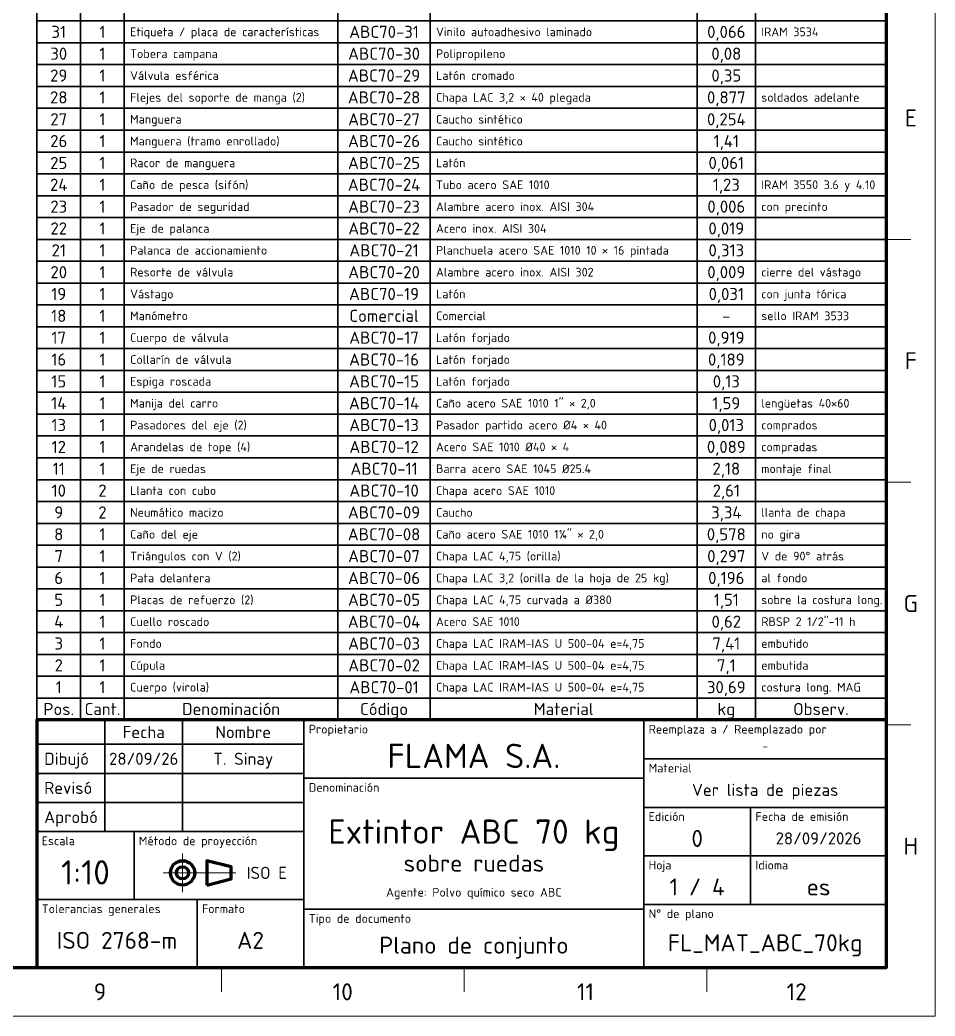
# Model space of a CAD drawing. Header units: millimetres. Extents: x 0 to 2382, y 0 to 420.
# Drawn here: x 405.5 to 594, y 0 to 205.2 of the extents above; entities that cross this region are included whole.
import ezdxf
from ezdxf.enums import TextEntityAlignment as Align

# ---------------------------------------------------------------- set-up
doc = ezdxf.new("R2010")
doc.units = ezdxf.units.MM
doc.linetypes.add('IRAM-F-TRAZO-PUNTO', pattern=[20, 15, -2, 1, -2])
for name, color, linetype, lineweight in [('01-VISIBLE', 7, 'CONTINUOUS', 70), ('03-EJE', 1, 'IRAM-F-TRAZO-PUNTO', 18), ('06-TEXTO', 7, 'CONTINUOUS', 25), ('07-RECUADRO', 7, 'CONTINUOUS', 70), ('08-FINA', 5, 'CONTINUOUS', 18), ('10-ROTULO', 7, 'CONTINUOUS', 35), ('11-TEXTO-ROTULO', 7, 'CONTINUOUS', 25)]:
    doc.layers.add(name, color=color, linetype=linetype, lineweight=lineweight)
doc.styles.add('ISO3098', font='isocpeur.ttf')

msp = doc.modelspace()

# ---------------------------------------------------------------- linework, layer by layer
at = {"layer": '01-VISIBLE'}
msp.add_lwpolyline([(444, 27), (449, 28.25), (449, 30.75), (444, 32)], close=True, dxfattribs=at)
for radius in [2.5, 1.25]:
    msp.add_circle((439, 29.5), radius, dxfattribs=at)
at = {"layer": '03-EJE'}
for p, q in [((439, 25.5), (439, 33.5)), ((435, 29.5), (450.5, 29.5))]:
    msp.add_line(p, q, dxfattribs=at)
at = {"layer": '07-RECUADRO'}
for points in [[(25, 10), (584, 10), (584, 410), (25, 410)], [(409, 10), (584, 10), (584, 61), (409, 61)]]:
    msp.add_lwpolyline(points, close=True, dxfattribs=at)
at = {"layer": '08-FINA'}
for p, q in [((584, 160), (589, 160)), ((584, 110), (589, 110)), ((584, 60), (589, 60)), ((447, 10), (447, 5)), ((497, 10), (497, 5)), ((547, 10), (547, 5))]:
    msp.add_line(p, q, dxfattribs=at)
msp.add_lwpolyline([(0, 0), (594, 0), (594, 420), (0, 420)], close=True, dxfattribs=at)
at = {"layer": '10-ROTULO'}
for p, q in [((418, 61), (418, 236.5)), ((427, 61), (427, 236.5)), ((471, 61), (471, 236.5)), ((490, 61), (490, 236.5)), ((545, 61), (545, 236.5)), ((557, 61), (557, 236.5)), ((409, 205), (584, 205)), ((409, 200.5), (584, 200.5)), ((409, 196), (584, 196)), ((409, 191.5), (584, 191.5)), ((409, 187), (584, 187)), ((409, 182.5), (584, 182.5)), ((409, 178), (584, 178)), ((409, 173.5), (584, 173.5)), ((409, 169), (584, 169)), ((409, 164.5), (584, 164.5)), ((409, 160), (584, 160)), ((409, 155.5), (584, 155.5)), ((409, 151), (584, 151)), ((409, 146.5), (584, 146.5)), ((409, 142), (584, 142)), ((409, 137.5), (584, 137.5)), ((409, 133), (584, 133)), ((409, 128.5), (584, 128.5)), ((409, 124), (584, 124)), ((409, 119.5), (584, 119.5)), ((409, 115), (584, 115)), ((409, 110.5), (584, 110.5)), ((409, 106), (584, 106)), ((409, 101.5), (584, 101.5)), ((409, 97), (584, 97)), ((409, 92.5), (584, 92.5)), ((409, 88), (584, 88)), ((409, 83.5), (584, 83.5)), ((409, 79), (584, 79)), ((409, 74.5), (584, 74.5)), ((409, 70), (584, 70)), ((409, 65.5), (584, 65.5))]:
    msp.add_line(p, q, dxfattribs=at)
for points in [[(409, 61), (584, 61), (584, 236.5), (409, 236.5)], [(409, 56), (423, 56), (423, 61), (409, 61)], [(423, 56), (439, 56), (439, 61), (423, 61)], [(439, 56), (464, 56), (464, 61), (439, 61)], [(464, 49), (534, 49), (534, 61), (464, 61)], [(534, 53), (584, 53), (584, 61), (534, 61)], [(409, 50), (423, 50), (423, 56), (409, 56)], [(423, 50), (439, 50), (439, 56), (423, 56)], [(439, 50), (464, 50), (464, 56), (439, 56)], [(534, 43), (584, 43), (584, 53), (534, 53)], [(409, 44), (423, 44), (423, 50), (409, 50)], [(423, 44), (439, 44), (439, 50), (423, 50)], [(439, 44), (464, 44), (464, 50), (439, 50)], [(464, 22), (534, 22), (534, 49), (464, 49)], [(409, 38), (423, 38), (423, 44), (409, 44)], [(423, 38), (439, 38), (439, 44), (423, 44)], [(439, 38), (464, 38), (464, 44), (439, 44)], [(534, 33), (556, 33), (556, 43), (534, 43)], [(556, 33), (584, 33), (584, 43), (556, 43)], [(409, 24), (429, 24), (429, 38), (409, 38)], [(429, 24), (464, 24), (464, 38), (429, 38)], [(534, 23), (556, 23), (556, 33), (534, 33)], [(556, 23), (584, 23), (584, 33), (556, 33)], [(409, 10), (442, 10), (442, 24), (409, 24)], [(442, 10), (464, 10), (464, 24), (442, 24)], [(534, 10), (584, 10), (584, 23), (534, 23)], [(464, 10), (534, 10), (534, 22), (464, 22)]]:
    msp.add_lwpolyline(points, close=True, dxfattribs=at)

# ---------------------------------------------------------------- texts
at = {"layer": '06-TEXTO', "style": 'ISO3098'}
for s, p in [('E', (589, 185)), ('F', (589, 135)), ('G', (589, 85)), ('H', (589, 35)), ('9', (422, 5)), ('10', (472, 5)), ('11', (522, 5)), ('12', (565.5, 5))]:
    msp.add_text(s, height=3.5, dxfattribs=at).set_placement(p, align=Align.MIDDLE_CENTER)
at = {"layer": '11-TEXTO-ROTULO', "style": 'ISO3098'}
for s, height, p in [('31', 2.5, (413.5, 202.75)), ('1', 2.5, (422.5, 202.75)), ('ABC70-31', 2.5, (480.5, 202.75)), ('0,066', 2.5, (551, 202.75)), ('30', 2.5, (413.5, 198.25)), ('1', 2.5, (422.5, 198.25)), ('ABC70-30', 2.5, (480.5, 198.25)), ('0,08', 2.5, (551, 198.25)), ('29', 2.5, (413.5, 193.75)), ('1', 2.5, (422.5, 193.75)), ('ABC70-29', 2.5, (480.5, 193.75)), ('0,35', 2.5, (551, 193.75)), ('28', 2.5, (413.5, 189.25)), ('1', 2.5, (422.5, 189.25)), ('ABC70-28', 2.5, (480.5, 189.25)), ('0,877', 2.5, (551, 189.25)), ('27', 2.5, (413.5, 184.75)), ('1', 2.5, (422.5, 184.75)), ('ABC70-27', 2.5, (480.5, 184.75)), ('0,254', 2.5, (551, 184.75)), ('26', 2.5, (413.5, 180.25)), ('1', 2.5, (422.5, 180.25)), ('ABC70-26', 2.5, (480.5, 180.25)), ('1,41', 2.5, (551, 180.25)), ('25', 2.5, (413.5, 175.75)), ('1', 2.5, (422.5, 175.75)), ('ABC70-25', 2.5, (480.5, 175.75)), ('0,061', 2.5, (551, 175.75)), ('24', 2.5, (413.5, 171.25)), ('1', 2.5, (422.5, 171.25)), ('ABC70-24', 2.5, (480.5, 171.25)), ('1,23', 2.5, (551, 171.25)), ('23', 2.5, (413.5, 166.75)), ('1', 2.5, (422.5, 166.75)), ('ABC70-23', 2.5, (480.5, 166.75)), ('0,006', 2.5, (551, 166.75)), ('22', 2.5, (413.5, 162.25)), ('1', 2.5, (422.5, 162.25)), ('ABC70-22', 2.5, (480.5, 162.25)), ('0,019', 2.5, (551, 162.25)), ('21', 2.5, (413.5, 157.75)), ('1', 2.5, (422.5, 157.75)), ('ABC70-21', 2.5, (480.5, 157.75)), ('0,313', 2.5, (551, 157.75)), ('20', 2.5, (413.5, 153.25)), ('1', 2.5, (422.5, 153.25)), ('ABC70-20', 2.5, (480.5, 153.25)), ('0,009', 2.5, (551, 153.25)), ('19', 2.5, (413.5, 148.75)), ('1', 2.5, (422.5, 148.75)), ('ABC70-19', 2.5, (480.5, 148.75)), ('0,031', 2.5, (551, 148.75)), ('18', 2.5, (413.5, 144.25)), ('1', 2.5, (422.5, 144.25)), ('Comercial', 2.5, (480.5, 144.25)), ('-', 2.5, (551, 144.25)), ('17', 2.5, (413.5, 139.75)), ('1', 2.5, (422.5, 139.75)), ('ABC70-17', 2.5, (480.5, 139.75)), ('0,919', 2.5, (551, 139.75)), ('16', 2.5, (413.5, 135.25)), ('1', 2.5, (422.5, 135.25)), ('ABC70-16', 2.5, (480.5, 135.25)), ('0,189', 2.5, (551, 135.25)), ('15', 2.5, (413.5, 130.75)), ('1', 2.5, (422.5, 130.75)), ('ABC70-15', 2.5, (480.5, 130.75)), ('0,13', 2.5, (551, 130.75)), ('14', 2.5, (413.5, 126.25)), ('1', 2.5, (422.5, 126.25)), ('ABC70-14', 2.5, (480.5, 126.25)), ('1,59', 2.5, (551, 126.25)), ('13', 2.5, (413.5, 121.75)), ('1', 2.5, (422.5, 121.75)), ('ABC70-13', 2.5, (480.5, 121.75)), ('0,013', 2.5, (551, 121.75)), ('12', 2.5, (413.5, 117.25)), ('1', 2.5, (422.5, 117.25)), ('ABC70-12', 2.5, (480.5, 117.25)), ('0,089', 2.5, (551, 117.25)), ('11', 2.5, (413.5, 112.75)), ('1', 2.5, (422.5, 112.75)), ('ABC70-11', 2.5, (480.5, 112.75)), ('2,18', 2.5, (551, 112.75)), ('10', 2.5, (413.5, 108.25)), ('2', 2.5, (422.5, 108.25)), ('ABC70-10', 2.5, (480.5, 108.25)), ('2,61', 2.5, (551, 108.25)), ('9', 2.5, (413.5, 103.75)), ('2', 2.5, (422.5, 103.75)), ('ABC70-09', 2.5, (480.5, 103.75)), ('3,34', 2.5, (551, 103.75)), ('8', 2.5, (413.5, 99.25)), ('1', 2.5, (422.5, 99.25)), ('ABC70-08', 2.5, (480.5, 99.25)), ('0,578', 2.5, (551, 99.25)), ('7', 2.5, (413.5, 94.75)), ('1', 2.5, (422.5, 94.75)), ('ABC70-07', 2.5, (480.5, 94.75)), ('0,297', 2.5, (551, 94.75)), ('6', 2.5, (413.5, 90.25)), ('1', 2.5, (422.5, 90.25)), ('ABC70-06', 2.5, (480.5, 90.25)), ('0,196', 2.5, (551, 90.25)), ('5', 2.5, (413.5, 85.75)), ('1', 2.5, (422.5, 85.75)), ('ABC70-05', 2.5, (480.5, 85.75)), ('1,51', 2.5, (551, 85.75)), ('4', 2.5, (413.5, 81.25)), ('1', 2.5, (422.5, 81.25)), ('ABC70-04', 2.5, (480.5, 81.25)), ('0,62', 2.5, (551, 81.25)), ('3', 2.5, (413.5, 76.75)), ('1', 2.5, (422.5, 76.75)), ('ABC70-03', 2.5, (480.5, 76.75)), ('7,41', 2.5, (551, 76.75)), ('2', 2.5, (413.5, 72.25)), ('1', 2.5, (422.5, 72.25)), ('ABC70-02', 2.5, (480.5, 72.25)), ('7,1', 2.5, (551, 72.25)), ('1', 2.5, (413.5, 67.75)), ('1', 2.5, (422.5, 67.75)), ('ABC70-01', 2.5, (480.5, 67.75)), ('30,69', 2.5, (551, 67.75)), ('Pos.', 2.5, (413.5, 63.25)), ('Cant.', 2.5, (422.5, 63.25)), ('Denominación', 2.5, (449, 63.25)), ('Código', 2.5, (480.5, 63.25)), ('Material', 2.5, (517.5, 63.25)), ('kg', 2.5, (551, 63.25)), ('Observ.', 2.5, (570.5, 63.25)), ('Fecha', 2.5, (431, 58.5)), ('Nombre', 2.5, (451.5, 58.5)), ('FLAMA S.A.', 5, (499, 53.6)), ('-', 1.8, (559, 55.6)), ('28/09/26', 2.5, (431, 53)), ('T. Sinay', 2.5, (451.5, 53)), ('Ver lista de piezas', 2.5, (559, 46.6)), ('Extintor ABC 70 kg', 5, (499, 38)), ('0', 3.5, (545, 36.6)), ('28/09/2026', 2.5, (570, 36.6)), ('sobre ruedas', 3.5, (499, 31.5)), ('1:10', 5, (419, 29.6)), ('1 / 4', 3.5, (545, 26.6)), ('es', 3.5, (570, 26.6)), ('Agente: Polvo químico seco ABC', 1.8, (499, 25.5)), ('ISO 2768-m', 3.5, (425.5, 15.6)), ('A2', 3.5, (453, 15.6)), ('FL_MAT_ABC_70kg', 3.5, (559, 15.1)), ('Plano de conjunto', 3.5, (499, 14.6))]:
    msp.add_text(s, height=height, dxfattribs=at).set_placement(p, align=Align.MIDDLE_CENTER)
for s, height, p in [('Etiqueta / placa de características', 1.8, (428.2, 202.75)), ('Vinilo autoadhesivo laminado', 1.8, (491.2, 202.75)), ('IRAM 3534', 1.8, (558.2, 202.75)), ('Tobera campana', 1.8, (428.2, 198.25)), ('Polipropileno', 1.8, (491.2, 198.25)), ('Válvula esférica', 1.8, (428.2, 193.75)), ('Latón cromado', 1.8, (491.2, 193.75)), ('Flejes del soporte de manga (2)', 1.8, (428.2, 189.25)), ('Chapa LAC 3,2 × 40 plegada', 1.8, (491.2, 189.25)), ('soldados adelante', 1.8, (558.2, 189.25)), ('Manguera', 1.8, (428.2, 184.75)), ('Caucho sintético', 1.8, (491.2, 184.75)), ('Manguera (tramo enrollado)', 1.8, (428.2, 180.25)), ('Caucho sintético', 1.8, (491.2, 180.25)), ('Racor de manguera', 1.8, (428.2, 175.75)), ('Latón', 1.8, (491.2, 175.75)), ('Caño de pesca (sifón)', 1.8, (428.2, 171.25)), ('Tubo acero SAE 1010', 1.8, (491.2, 171.25)), ('IRAM 3550 3.6 y 4.10', 1.8, (558.2, 171.25)), ('Pasador de seguridad', 1.8, (428.2, 166.75)), ('Alambre acero inox. AISI 304', 1.8, (491.2, 166.75)), ('con precinto', 1.8, (558.2, 166.75)), ('Eje de palanca', 1.8, (428.2, 162.25)), ('Acero inox. AISI 304', 1.8, (491.2, 162.25)), ('Palanca de accionamiento', 1.8, (428.2, 157.75)), ('Planchuela acero SAE 1010 10 × 16 pintada', 1.8, (491.2, 157.75)), ('Resorte de válvula', 1.8, (428.2, 153.25)), ('Alambre acero inox. AISI 302', 1.8, (491.2, 153.25)), ('cierre del vástago', 1.8, (558.2, 153.25)), ('Vástago', 1.8, (428.2, 148.75)), ('Latón', 1.8, (491.2, 148.75)), ('con junta tórica', 1.8, (558.2, 148.75)), ('Manómetro', 1.8, (428.2, 144.25)), ('Comercial', 1.8, (491.2, 144.25)), ('sello IRAM 3533', 1.8, (558.2, 144.25)), ('Cuerpo de válvula', 1.8, (428.2, 139.75)), ('Latón forjado', 1.8, (491.2, 139.75)), ('Collarín de válvula', 1.8, (428.2, 135.25)), ('Latón forjado', 1.8, (491.2, 135.25)), ('Espiga roscada', 1.8, (428.2, 130.75)), ('Latón forjado', 1.8, (491.2, 130.75)), ('Caño acero SAE 1010 1" × 2,0', 1.8, (491.2, 126.25)), ('Manija del carro', 1.8, (428.2, 126.25)), ('lengüetas 40×60', 1.8, (558.2, 126.25)), ('Pasadores del eje (2)', 1.8, (428.2, 121.75)), ('Pasador partido acero Ø4 × 40', 1.8, (491.2, 121.75)), ('comprados', 1.8, (558.2, 121.75)), ('Arandelas de tope (4)', 1.8, (428.2, 117.25)), ('Acero SAE 1010 Ø40 × 4', 1.8, (491.2, 117.25)), ('compradas', 1.8, (558.2, 117.25)), ('Eje de ruedas', 1.8, (428.2, 112.75)), ('Barra acero SAE 1045 Ø25.4', 1.8, (491.2, 112.75)), ('montaje final', 1.8, (558.2, 112.75)), ('Llanta con cubo', 1.8, (428.2, 108.25)), ('Chapa acero SAE 1010', 1.8, (491.2, 108.25)), ('Neumático macizo', 1.8, (428.2, 103.75)), ('Caucho', 1.8, (491.2, 103.75)), ('llanta de chapa', 1.8, (558.2, 103.75)), ('Caño del eje', 1.8, (428.2, 99.25)), ('Caño acero SAE 1010 1¼" × 2,0', 1.8, (491.2, 99.25)), ('no gira', 1.8, (558.2, 99.25)), ('Triángulos con V (2)', 1.8, (428.2, 94.75)), ('Chapa LAC 4,75 (orilla)', 1.8, (491.2, 94.75)), ('V de 90° atrás', 1.8, (558.2, 94.75)), ('Pata delantera', 1.8, (428.2, 90.25)), ('Chapa LAC 3,2 (orilla de la hoja de 25 kg)', 1.8, (491.2, 90.25)), ('al fondo', 1.8, (558.2, 90.25)), ('Placas de refuerzo (2)', 1.8, (428.2, 85.75)), ('Chapa LAC 4,75 curvada a Ø380', 1.8, (491.2, 85.75)), ('sobre la costura long.', 1.8, (558.2, 85.75)), ('Cuello roscado', 1.8, (428.2, 81.25)), ('Acero SAE 1010', 1.8, (491.2, 81.25)), ('RBSP 2 1/2"-11 h', 1.8, (558.2, 81.25)), ('Fondo', 1.8, (428.2, 76.75)), ('Chapa LAC IRAM-IAS U 500-04 e=4,75', 1.8, (491.2, 76.75)), ('embutido', 1.8, (558.2, 76.75)), ('Cúpula', 1.8, (428.2, 72.25)), ('Chapa LAC IRAM-IAS U 500-04 e=4,75', 1.8, (491.2, 72.25)), ('embutida', 1.8, (558.2, 72.25)), ('Cuerpo (virola)', 1.8, (428.2, 67.75)), ('Chapa LAC IRAM-IAS U 500-04 e=4,75', 1.8, (491.2, 67.75)), ('costura long. MAG', 1.8, (558.2, 67.75)), ('Dibujó', 2.5, (410.5, 53)), ('Revisó', 2.5, (410.5, 47)), ('Aprobó', 2.5, (410.5, 41))]:
    msp.add_text(s, height=height, dxfattribs=at).set_placement(p, align=Align.MIDDLE_LEFT)
for s, p in [('Propietario', (465, 60)), ('Reemplaza a / Reemplazado por', (535, 60)), ('Material', (535, 52)), ('Denominación', (465, 48)), ('Edición', (535, 42)), ('Fecha de emisión', (557, 42)), ('Escala', (410, 37)), ('Método de proyección', (430, 37)), ('Hoja', (535, 32)), ('Idioma', (557, 32)), ('Tolerancias generales', (410, 23)), ('Formato', (443, 23)), ('Tipo de documento', (465, 21)), ('N° de plano', (535, 22))]:
    msp.add_text(s, height=1.8, dxfattribs=at).set_placement(p, align=Align.TOP_LEFT)
msp.add_text('ISO E', height=2.5, dxfattribs=at).set_placement((460.5, 29.5), align=Align.MIDDLE_RIGHT)

doc.saveas('drawing.dxf')
